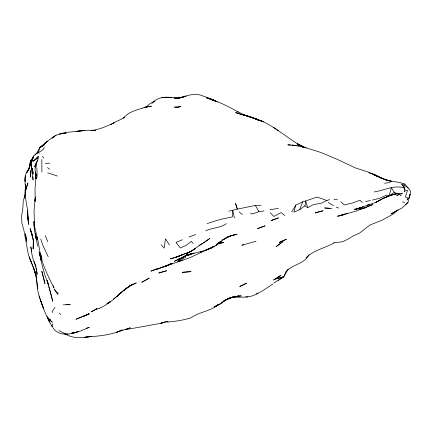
<?xml version="1.0" encoding="UTF-8"?>
<svg xmlns="http://www.w3.org/2000/svg" width="432" height="432" viewBox="0 0 432 432"><rect width="100%" height="100%" fill="white"/><g stroke="black" fill="none" stroke-linecap="round" stroke-linejoin="round"><path stroke-width="0.65" d="M41.877 159.424L41.877 172.001M50.323 320.193L50.328 319.297M53.098 285.579L53.968 287.955C48.573 276.896 42.498 265.745 40.397 253.476L41.872 258.833L40.084 252.558L37.368 237.643L37.676 239.409L34.501 226.519L34.625 221.962M34.501 226.519L34.052 210.568L35.273 196.954L35.402 200.102M24.705 198.207L25.283 188.789M33.469 242.293L33.102 249.026L33.34 239.787L33.507 241.623L32.006 234.031M29.327 168.626C23.944 173.561 24.71 181.57 25.591 188.093M25.169 190.771L25.52 184.966M25.547 191.565L25.839 186.991L25.423 191.608L25.769 189.016C24.548 193.363 25.666 197.856 26.185 202.219L27.367 208.807L28.685 224.44L27.842 217.431L27.734 210.541M25.704 184.199L25.272 192.877M36.698 162.454L37.843 160.094L38.313 156.535L33.491 161.109L38.313 156.535M326.862 200.497L320.954 203.348L313.362 204.633L307.735 207.657L305.683 200.929L302.638 201.895L295.736 205.124L293.846 212.198L299.684 209.677L304.954 205.826L305.683 200.929L317.185 197.062L326.862 200.497L329.627 199.611M32.945 176.726L33.032 179.95L31.898 171.418L31.849 168.237M25.672 175.797L24.975 177.908L25.304 181.634M333.617 242.795L342.603 241.753L348.316 238.934L353.808 235.607L359.629 233.042L370.003 224.969L381.845 220.304L393.05 214.164L398.104 209.806L390.982 213.997L402.197 207.873L407.927 202.554L410.2 194.27L410.4 191.101C409.18 188.12 406.361 186.473 403.677 184.955L404.876 189.61L404.109 191.911L405.594 190.669L407.479 190.415L405.362 196.954L407.473 197.689M52.585 325.625L52.909 323.735M30.073 165.245L29.041 168.383L30.521 160.99L33.647 156.8M29.128 168.07L30.521 160.99L33.064 158.02M38.416 152.82L39.625 147.76L44.874 143.888L39.625 147.76L37.022 153.193L37.784 151.902L35.3 154.84M31.277 163.728L30.92 165.013L33.205 174.091L31.957 168.259M31.633 162.443L33.512 156.022C36.374 152.318 42.595 151.972 44.388 147.415M52.142 312.59L52.915 310.268L54.983 307.276M38.988 153.452L39.096 153.074M31.293 163.728L30.92 165.013L33.043 172.249L30.769 164.306L33.512 156.022L32.033 161.158M35.959 163.053L34.695 166.585L36.126 163.636M31.822 170.014L32.162 169.058M29.565 166.73L28.231 170.456L26.989 172.449L28.712 169.717M25.202 194.616L23.225 200.896L22.853 208.283L21.6 216.13L21.902 223.171L23.927 230.342L28.35 254.621L33.901 268.78L35.44 273.753L33.437 267.592L29.063 257.056M299.684 209.677L302.638 201.895M288.16 269.136L283.91 276.566L278.165 280.471M407.279 199.492L407.932 198.331M409.228 196.009L410.2 194.27L409.379 197.014L406.955 200.075M261.074 205.222L255.361 205.432L237.298 209.153L235.672 203.542M308.988 254.88C304.312 263.92 292.934 264.362 286.087 271.318L283.91 276.566L275.54 278.975L273.494 280.017L280.876 275.308L275.54 278.975L283.57 276.939M291.681 211.804L295.736 205.124M36.596 161.849L37.843 160.094M29.09 168.631L27.119 171.358L28.885 169.538M255.361 205.432L258.622 211.059L257.585 212.296L251.618 214.056L250.533 212.992M123.325 118.373C127.807 112.271 135.767 110.16 142.657 108.097M30.521 160.99L32.567 158.609M146.437 107.152L149.035 104.333L154.58 101.131L151.94 103.172C156.902 97.643 164.468 96.455 171.482 97.551L161.881 97.362L163.879 97.362M121.365 292.421L112.153 300.526L105.295 305.332L99.787 308.156M122.261 291.568L127.289 287.593M45.176 143.419C50.846 138.035 57.883 132.629 66.085 133.126L64.276 133.256M45.425 143.197L47.666 141.075L41.062 146.475M118.66 295.018L122.418 291.492L117.218 296.206C122.056 291.757 126.997 287.285 132.775 284.072L123.406 290.687L127.37 287.609M305.991 257.855C313.578 249.998 324.95 248.238 334.168 242.876M218.063 243.745C209.79 251.186 197.851 251.23 187.99 255.425L194.162 252.952M405.302 204.773L407.927 202.554M215.93 245.597C221.827 239.927 228.803 235.424 237.065 234.322L230.699 235.796M218.074 304.614C210.465 311.456 199.476 311.656 191.273 317.714C183.379 320.263 175.073 321.419 166.833 322.121M52.445 138.067L56.02 135.103M112.525 123.638C116.246 121.041 121.03 119.983 124.648 117.002M52.488 138.089L54.589 136.426M127.872 287.221L129.951 285.86M218.657 304.312L216.054 306.304L217.593 305.23M218.587 242.768L220.082 241.634M113.465 298.933L118.471 295.159M216.529 244.523L217.577 243.734M218.619 242.951L219.667 242.163L218.57 242.876M193.817 249.248L209.914 238.383L204.406 242.33L199.136 245.381M110.889 124.708L114.064 122.418M222.053 240.16L223.463 239.144M272.77 284.029L262.013 291.217L256.343 294.127M216.254 305.726L214.585 306.866L220.153 303.907L214.337 306.952L220.023 304.079L226.309 299.495L221.162 303.194C226.849 298.534 233.928 296.06 241.261 295.882L233.469 296.946L238.977 295.915L230.499 297.745L233.577 296.784M399.546 194.119L396.738 195.469L402.781 193.423L396.83 193.52L394.313 192.305L388.957 195.95L382.266 198.866M383.065 198.347L390.674 195.296L396.83 193.52C389.416 195.34 382.525 198.472 375.937 202.246L381.51 199.379L375.851 202.316L356.087 209.293L362.129 207.257L357.939 208.958L363.166 206.62M33.739 160.85L38.151 157.864M213.916 246.44L189.761 257.764L156.168 269.417L158.501 268.402M278.705 279.974L283.613 276.815M273.677 283.1L278.143 280.325M226.352 223.63C220.369 228.08 212.387 227.594 205.762 230.866M195.507 248.53L186.073 254.146L195.507 248.53L189.956 251.91L176.413 257.072L170.278 258.903L178.157 256.484L183.087 254.459L176.423 257.062M96.962 308.599L91.336 311.877L96.914 308.745L95.245 309.506L99.614 308.221M107.649 303.307L109.847 301.979L107.708 303.259M213.986 246.299L211.237 247.952L205.319 250.285L211.237 247.952L212.819 246.839L210.06 248.459L207.306 249.302M106.774 303.836L110.273 301.801L107.525 303.296M147.755 106.007L142.663 108.092M224.041 300.726L226.265 299.452M223.484 301.099L226.26 299.576M257.861 293.009C249.307 299.63 238.183 295.558 228.485 298.355M179.464 258.649L174.388 261.333L181.888 257.666M229.095 236.536L223.452 239.501L227.345 237.109L235.159 234.544M216.972 244.129L221.492 241.758L218.597 243.081M369.02 204.433L367.297 205.33L368.928 204.482M183.028 257.099L191.727 253.363L184.172 256.532L188.093 254.194L182.655 257.656L178.47 259.373L185.814 255.706L182.92 257.029M128.866 286.438L136.274 282.917L130.496 285.574M164.765 266.506L172.39 263.498L164.765 266.506L170.537 263.828L164.765 266.506L150.925 271.161L154.283 269.676M116.446 332.521L122.224 329.864C110.641 335.556 97.411 336.047 84.791 337.225L91.357 336.398C82.55 337.927 72.873 338.947 64.994 333.72M259.103 227.988L257.429 228.749L265.091 225.823L259.702 227.772M231.071 297.567L225.283 300.213L232.848 297.054L227.421 298.928L234.706 296.735L229.727 298.031M183.427 254.254L176.337 257.094M113.351 123.163C106.159 126.495 98.89 129.686 90.909 130.669M185.625 257.423L178.043 260.55L179.744 259.853M227.2 237.206L230.116 236.029M176.218 242.271L182.509 239.744M179.966 260.928L182.925 259.745M316.796 212.323L315.09 213.003L323.055 210.784L317.423 212.171M200.286 252.196L202.786 251.208L201.01 251.905M179.993 260.923L181.845 260.199M160.51 272.392L158.798 273.056L166.709 270.718L161.131 272.225M188.908 237.055L195.772 234.506M178.729 261.328L180.587 260.626M344.628 213.964L339.25 215.946L343.607 214.639L337.387 216.265L355.968 211.183L361.816 208.688L359.289 209.525M184.016 254.005L190.021 251.867M207.187 223.592L214.078 221.297M154.888 269.482L156.713 268.898M117.504 332.003L130.275 327.839L125.015 329.665C137.533 327.672 150.007 325.161 162.556 323.05M343.607 214.639L342.679 214.931L347.76 213.327M160.364 267.727L168.242 265.302M86.265 328.255L89.321 327.316L80.071 331.198L72.004 333.169L78.278 331.668C70.265 334.73 57.872 336.436 52.904 327.586M359.181 209.633L365.035 207.851L372.913 204.455L365.202 207.452M180.619 97.859L186.149 96.228L178.076 98.194L174.587 98.177M243.664 244.728L241.888 245.241L256.009 241.245M177.525 261.684L179.377 261.16M214.466 221.173L222.404 218.97L232.384 216.902L232.756 210.227L237.298 209.153L235.613 203.645M374.323 191.921C384.156 190.409 394.438 184.615 404.341 187.963L404.876 189.61L403.304 186.824M372.427 200.097L379.744 198.245L386.591 195.097L388.957 195.95L391.338 187.871L394.313 192.305M365.656 201.668L370.413 200.497M216.95 244.102L223.771 242.417L218.047 243.589M228.787 211.178L232.756 210.227L234.398 218.047M390.674 195.296L398.779 193.412L393.655 194.368M361.525 208.532L365.386 207.695L362.842 208.219M278.343 208.359L269.935 209.768M263.995 210.908L259.416 211.81L258.622 211.059M403.466 184.286L404.752 184.043L408.224 188.12M180.538 106.677L175.133 107.644L180.641 106.672L173.885 107.06M181.348 97.589L177.185 98.285L183.227 97.259M76.221 131.312L84.791 130.507L67.716 132.278L61.301 133.461L59.638 134.233L63.067 133.342M71.869 333.18L73.877 332.888L72.036 333.11M384.599 183.265L390.101 182.482M92.308 130.653L95.596 130.264L86.681 130.259L78.143 131.139M45.322 163.496L49.82 163.096M179.404 98.091L177.59 98.248C185.873 96.152 194.729 92.221 203.186 96.077C208.04 97.702 212.841 99.56 217.355 101.979M174.004 98.172L179.339 98.053L169.501 97.335M66.506 304.733L70.232 304.679L63.401 304.781M331.906 208.462L324.605 207.976L329.913 208.332M245.7 296.919L248.081 296.989M334.001 199.276L337.419 199.433M289.98 145.093L290.266 145.109L287.858 144.801L297.092 145.541L303.955 147.161L320.809 152.453L337.694 159.565L355.088 167.794L368.215 172.06L383.767 179.183L388.465 180.835L372.767 174.496M64.125 333.828L68.029 334.055M293.549 145.341L292 145.152L296.163 145.795M368.879 172.865L374.89 174.382L381.591 178.119L379.507 177.271M297.61 146.021L298.831 146.248M247.309 115.981L250.306 116.77L260.393 120.776M250.306 116.77L242.363 114.383L247.72 116.413M248.443 116.726L250.279 117.256M251.505 117.607L261.754 120.992C276.961 128.002 289.37 139.682 304.069 147.69M404.752 184.043L400.172 182.677L387.515 180.333L391.678 181.499L379.442 177.574M402.527 201.82L404.822 202.516M244.35 115.582L235.607 112.606L251.462 117.299L259.065 120.458L253.897 118.33L263.779 121.873L248.054 116.176L257.915 119.626L256.117 118.838L260.372 120.803M214.466 100.818L206.345 97.794C217.528 101.093 228.128 106.223 238.205 112.061L237.454 111.661L247.698 116.359M385.187 179.669L388.222 180.76M374.701 175.322L381.591 178.119M212.463 99.873L210.956 99.257L214.391 100.796M336.242 207.101L338.666 208.094M57.461 176.083L47.709 172.811M64.049 333.25L58.871 330.496M208.759 98.053L215.271 100.877L211.199 99.095M297.211 143.51L306.185 147.998M213.046 100.148L216.567 101.817M333.601 205.6L331.096 204.406L328.207 202.327M303.971 147.652L297.578 144.191L302.756 147.101M284.78 215.492L281.113 212.603L273.856 216.475L270.232 212.684M304.954 205.826L307.735 207.657M273.623 127.402L278.192 130.745M47.542 167.621L49.621 169.268M59.103 313.054L60.718 314.426M239.096 211.766L242.325 214.634M340.87 201.755L344.239 204.952L352.339 203.045L360.034 200.205L362.302 202.651M161.179 244.82L164.138 248.087L165.483 238.723L169.414 245.036M193.136 243.486L191.354 241.337L186.16 245.354L180.376 248.006L176.051 242.579M42.482 156.335L43.886 158.053M57.726 294.035L54.157 288.97L57.947 294.305L57.931 292.291M404.341 187.963L401.733 184.037L402.673 185.711M51.343 325.037L52.456 327.002C47.579 319.075 43.951 310.43 41.051 301.601L43.664 308.842L39.215 296.746L37.73 290.315L35.608 271.744L36.434 278.149L33.901 268.78M48.179 256.694L42.617 244.744L40.797 239.074M47.979 318.406L49.594 322.094L47.115 316.181M31.039 261.63L31.601 262.953M45.306 235.786L47.736 241.65M30.089 228.328L32.135 234.419M34.193 261.43L36.018 266.965M41.051 301.601L41.44 302.794L39.193 295.92M41.17 260.631L39.155 251.953L40.775 258.25M47.218 280.503L48.551 285.158C44.663 275.616 41.958 265.588 40.073 255.479L41.272 260.491M51.154 294.862L48.951 286.643M51.289 295.321L52.715 301.255L47.201 280.562M35.435 171.914L36.499 175.716M36.148 178.843L35.5 176.256L36.034 178.367M25.299 181.1L25.013 179.809L25.25 181.073M31.747 251.354L30.834 246.845L31.817 253.719L33.296 259.972L35.591 265.982L37.184 274.277L36.661 270.626M37.827 288.587L36.445 278.505M37.109 285.071L37.741 288.149M35.197 200.869L35.024 188.476L36.185 175.408L35.062 170.71L35.284 165.326L35.311 167.243M36.067 178.222L35.338 174.415L36.023 178.27M32.341 235.03L33.507 241.623M36.142 237.843L37.606 246.208M35.446 233.647L36.45 239.603L34.63 231.428L34.263 225.31L34.798 229.149M35.208 201.285L34.938 199.562L35.181 201.415M36.304 268.191L36.482 269.406M35.413 233.653L35.991 238.324L35.748 235.948M27.842 217.431L28.447 222.89L27.707 215.827M33.885 223.004L33.782 221.692L34.306 228.242L33.993 224.311M25.18 176.591L25.272 177.833M36.779 167.621L37.066 172.26M36.418 162.41L36.601 166.525M37.006 172.789L37.13 177.071M30.812 170.548L30.472 177.028L30.812 170.548M25.25 191.662L27.88 183.109L25.25 191.662M281.605 242.406L276.259 246.564L283.192 241.391L281.605 242.406M401.02 195.448L400.723 195.604L401.02 195.448M161.66 322.763L160.828 323.298L168.037 321.251L161.66 322.763M44.663 144.644L39.62 147.776L44.663 144.644M149.137 278.143L141.966 282.22L149.137 278.143M240.856 285.946L239.744 286.524L246.586 283.181L240.856 285.946M88.976 313.929L75.983 319.253L89.24 313.81L83.419 316.364L88.976 313.929M272.457 220.034L271.188 220.622L278.451 217.874L272.457 220.034M286.373 239.198L279.396 242.395L286.373 239.198M362.081 207.295L354.402 209.401L362.081 207.295M149.801 106.326L144.391 107.476L151.529 106.18L149.801 106.326M190.928 271.642L182.304 272.317L190.928 271.642M52.304 322.121L50.663 321.046L47.542 317.385L52.304 322.121M30.748 230.575L30.213 228.928L32.47 236.882L30.748 230.575M44.944 283.592L41.877 271.361L44.944 283.592M25.774 235.564L25.412 233.825L26.638 241.385L25.774 235.564"/></g></svg>
